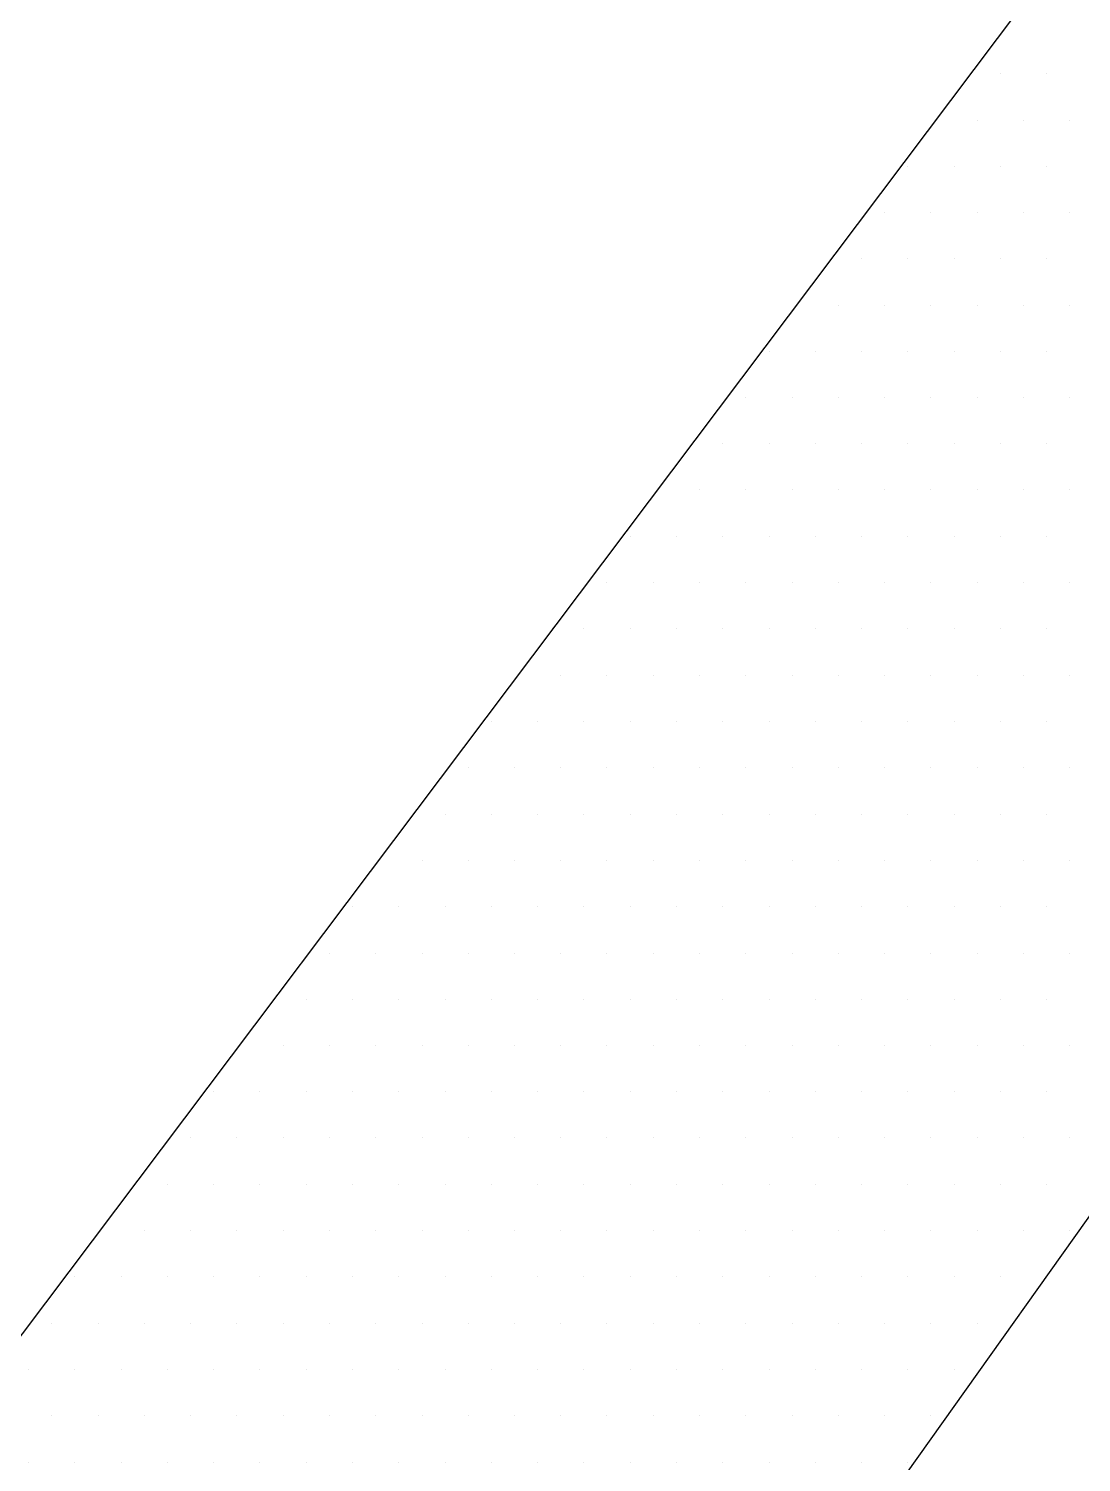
# Model space of a CAD drawing. Header units: metres. Extents: x 9606 to 9900, y 4805 to 4952.
# Drawn here: x 9833.6683 to 9833.9187, y 4846.306 to 4846.647 of the extents above; entities that cross this region are included whole.
import ezdxf

# ---------------------------------------------------------------- set-up
doc = ezdxf.new("R2010")
doc.units = ezdxf.units.M
doc.header["$LTSCALE"] = 2
doc.linetypes.add('CACHEX2', pattern=[0.75, 0.5, -0.25])
for name, color, linetype in [('CARTOUCHE', 7, 'Continuous'), ('LOGO', 4, 'Continuous'), ('rosace', 7, 'Continuous')]:
    doc.layers.add(name, color=color, linetype=linetype)

# ---------------------------------------------------------------- blocks, each defined once
blk = doc.blocks.new('A$C715108E3')
at = {"layer": 'LOGO', "color": 131}
for p, q in [((4.965, -7.7349), (4.965, -7.7349)), ((5.0242, -7.7349), (5.0242, -7.7349)), ((5.1164, -7.7349), (5.1164, -7.7349)), ((4.8958, -7.8275), (4.8958, -7.8275)), ((4.9788, -7.8275), (4.9788, -7.8275)), ((5.0705, -7.8275), (5.0705, -7.8275)), ((5.1621, -7.8275), (5.1621, -7.8275)), ((4.827, -7.919), (4.827, -7.919)), ((4.8413, -7.919), (4.8413, -7.919)), ((4.9329, -7.919), (4.9329, -7.919)), ((5.0242, -7.919), (5.0242, -7.919)), ((5.1164, -7.919), (5.1164, -7.919)), ((4.7579, -8.0102), (4.7579, -8.0102)), ((4.7952, -8.0102), (4.7952, -8.0102)), ((4.8868, -8.0102), (4.8868, -8.0102)), ((4.9788, -8.0102), (4.9788, -8.0102)), ((5.0705, -8.0102), (5.0705, -8.0102)), ((5.1621, -8.0102), (5.1621, -8.0102)), ((4.6887, -8.1026), (4.6887, -8.1026)), ((4.7492, -8.1026), (4.7492, -8.1026)), ((4.8413, -8.1026), (4.8413, -8.1026)), ((4.9329, -8.1026), (4.9329, -8.1026)), ((5.0242, -8.1026), (5.0242, -8.1026)), ((5.1164, -8.1026), (5.1164, -8.1026)), ((4.6197, -8.1941), (4.6197, -8.1941)), ((4.7035, -8.1941), (4.7035, -8.1941)), ((4.7952, -8.1941), (4.7952, -8.1941)), ((4.8868, -8.1941), (4.8868, -8.1941)), ((4.9788, -8.1941), (4.9788, -8.1941)), ((5.0705, -8.1941), (5.0705, -8.1941)), ((5.1621, -8.1941), (5.1621, -8.1941)), ((4.5506, -8.2855), (4.5506, -8.2855)), ((4.5659, -8.2855), (4.5659, -8.2855)), ((4.658, -8.2855), (4.658, -8.2855)), ((4.7492, -8.2855), (4.7492, -8.2855)), ((4.8413, -8.2855), (4.8413, -8.2855)), ((4.9329, -8.2855), (4.9329, -8.2855)), ((5.0242, -8.2855), (5.0242, -8.2855)), ((5.1164, -8.2855), (5.1164, -8.2855)), ((4.4814, -8.3777), (4.4814, -8.3777)), ((4.5202, -8.3777), (4.5202, -8.3777)), ((4.6115, -8.3777), (4.6115, -8.3777)), ((4.7035, -8.3777), (4.7035, -8.3777)), ((4.7952, -8.3777), (4.7952, -8.3777)), ((4.8868, -8.3777), (4.8868, -8.3777)), ((4.9788, -8.3777), (4.9788, -8.3777)), ((5.0705, -8.3777), (5.0705, -8.3777)), ((5.1621, -8.3777), (5.1621, -8.3777)), ((4.4125, -8.4692), (4.4125, -8.4692)), ((4.4739, -8.4692), (4.4739, -8.4692)), ((4.5659, -8.4692), (4.5659, -8.4692)), ((4.658, -8.4692), (4.658, -8.4692)), ((4.7492, -8.4692), (4.7492, -8.4692)), ((4.8413, -8.4692), (4.8413, -8.4692)), ((4.9329, -8.4692), (4.9329, -8.4692)), ((5.0242, -8.4692), (5.0242, -8.4692)), ((5.1164, -8.4692), (5.1164, -8.4692)), ((4.3433, -8.5607), (4.3433, -8.5607)), ((4.4282, -8.5607), (4.4282, -8.5607)), ((4.5202, -8.5607), (4.5202, -8.5607)), ((4.6115, -8.5607), (4.6115, -8.5607)), ((4.7035, -8.5607), (4.7035, -8.5607)), ((4.7952, -8.5607), (4.7952, -8.5607)), ((4.8868, -8.5607), (4.8868, -8.5607)), ((4.9788, -8.5607), (4.9788, -8.5607)), ((5.0705, -8.5607), (5.0705, -8.5607)), ((5.1621, -8.5607), (5.1621, -8.5607)), ((4.2745, -8.6529), (4.2745, -8.6529)), ((4.2906, -8.6529), (4.2906, -8.6529)), ((4.3827, -8.6529), (4.3827, -8.6529)), ((4.4739, -8.6529), (4.4739, -8.6529)), ((4.5659, -8.6529), (4.5659, -8.6529)), ((4.658, -8.6529), (4.658, -8.6529)), ((4.7492, -8.6529), (4.7492, -8.6529)), ((4.8413, -8.6529), (4.8413, -8.6529)), ((4.9329, -8.6529), (4.9329, -8.6529)), ((5.0242, -8.6529), (5.0242, -8.6529)), ((5.1164, -8.6529), (5.1164, -8.6529)), ((4.2054, -8.7443), (4.2054, -8.7443)), ((4.2445, -8.7443), (4.2445, -8.7443)), ((4.3364, -8.7443), (4.3364, -8.7443)), ((4.4282, -8.7443), (4.4282, -8.7443)), ((4.5202, -8.7443), (4.5202, -8.7443)), ((4.6115, -8.7443), (4.6115, -8.7443)), ((4.7035, -8.7443), (4.7035, -8.7443)), ((4.7952, -8.7443), (4.7952, -8.7443)), ((4.8868, -8.7443), (4.8868, -8.7443)), ((4.9788, -8.7443), (4.9788, -8.7443)), ((5.0705, -8.7443), (5.0705, -8.7443)), ((5.1621, -8.7443), (5.1621, -8.7443)), ((4.1362, -8.8356), (4.1362, -8.8356)), ((4.1988, -8.8356), (4.1988, -8.8356)), ((4.2906, -8.8356), (4.2906, -8.8356)), ((4.3827, -8.8356), (4.3827, -8.8356)), ((4.4739, -8.8356), (4.4739, -8.8356)), ((4.5659, -8.8356), (4.5659, -8.8356)), ((4.658, -8.8356), (4.658, -8.8356)), ((4.7492, -8.8356), (4.7492, -8.8356)), ((4.8413, -8.8356), (4.8413, -8.8356)), ((4.9329, -8.8356), (4.9329, -8.8356)), ((5.0242, -8.8356), (5.0242, -8.8356)), ((5.1164, -8.8356), (5.1164, -8.8356)), ((4.0672, -8.928), (4.0672, -8.928)), ((4.1531, -8.928), (4.1531, -8.928)), ((4.2445, -8.928), (4.2445, -8.928)), ((4.3364, -8.928), (4.3364, -8.928)), ((4.4282, -8.928), (4.4282, -8.928)), ((4.5202, -8.928), (4.5202, -8.928)), ((4.6115, -8.928), (4.6115, -8.928)), ((4.7035, -8.928), (4.7035, -8.928)), ((4.7952, -8.928), (4.7952, -8.928)), ((4.8868, -8.928), (4.8868, -8.928)), ((4.9788, -8.928), (4.9788, -8.928)), ((5.0705, -8.928), (5.0705, -8.928)), ((5.1621, -8.928), (5.1621, -8.928)), ((3.9983, -9.0196), (3.9983, -9.0196)), ((4.0155, -9.0196), (4.0155, -9.0196)), ((4.107, -9.0196), (4.107, -9.0196)), ((4.1988, -9.0196), (4.1988, -9.0196)), ((4.2906, -9.0196), (4.2906, -9.0196)), ((4.3827, -9.0196), (4.3827, -9.0196)), ((4.4739, -9.0196), (4.4739, -9.0196)), ((4.5659, -9.0196), (4.5659, -9.0196)), ((4.658, -9.0196), (4.658, -9.0196)), ((4.7492, -9.0196), (4.7492, -9.0196)), ((4.8413, -9.0196), (4.8413, -9.0196)), ((4.9329, -9.0196), (4.9329, -9.0196)), ((5.0242, -9.0196), (5.0242, -9.0196)), ((5.1164, -9.0196), (5.1164, -9.0196)), ((3.9289, -9.1109), (3.9289, -9.1109)), ((3.9694, -9.1109), (3.9694, -9.1109)), ((4.0612, -9.1109), (4.0612, -9.1109)), ((4.1531, -9.1109), (4.1531, -9.1109)), ((4.2445, -9.1109), (4.2445, -9.1109)), ((4.3364, -9.1109), (4.3364, -9.1109)), ((4.4282, -9.1109), (4.4282, -9.1109)), ((4.5202, -9.1109), (4.5202, -9.1109)), ((4.6115, -9.1109), (4.6115, -9.1109)), ((4.7035, -9.1109), (4.7035, -9.1109)), ((4.7952, -9.1109), (4.7952, -9.1109)), ((4.8868, -9.1109), (4.8868, -9.1109)), ((4.9788, -9.1109), (4.9788, -9.1109)), ((5.0705, -9.1109), (5.0705, -9.1109)), ((5.1621, -9.1109), (5.1621, -9.1109)), ((3.86, -9.2033), (3.86, -9.2033)), ((3.9237, -9.2033), (3.9237, -9.2033)), ((4.0155, -9.2033), (4.0155, -9.2033)), ((4.107, -9.2033), (4.107, -9.2033)), ((4.1988, -9.2033), (4.1988, -9.2033)), ((4.2906, -9.2033), (4.2906, -9.2033)), ((4.3827, -9.2033), (4.3827, -9.2033)), ((4.4739, -9.2033), (4.4739, -9.2033)), ((4.5659, -9.2033), (4.5659, -9.2033)), ((4.658, -9.2033), (4.658, -9.2033)), ((4.7492, -9.2033), (4.7492, -9.2033)), ((4.8413, -9.2033), (4.8413, -9.2033)), ((4.9329, -9.2033), (4.9329, -9.2033)), ((5.0242, -9.2033), (5.0242, -9.2033)), ((5.1164, -9.2033), (5.1164, -9.2033)), ((3.791, -9.2946), (3.791, -9.2946)), ((3.878, -9.2946), (3.878, -9.2946)), ((3.9694, -9.2946), (3.9694, -9.2946)), ((4.0612, -9.2946), (4.0612, -9.2946)), ((4.1531, -9.2946), (4.1531, -9.2946)), ((4.2445, -9.2946), (4.2445, -9.2946)), ((4.3364, -9.2946), (4.3364, -9.2946)), ((4.4282, -9.2946), (4.4282, -9.2946)), ((4.5202, -9.2946), (4.5202, -9.2946)), ((4.6115, -9.2946), (4.6115, -9.2946)), ((4.7035, -9.2946), (4.7035, -9.2946)), ((4.7952, -9.2946), (4.7952, -9.2946)), ((4.8868, -9.2946), (4.8868, -9.2946)), ((4.9788, -9.2946), (4.9788, -9.2946)), ((5.0705, -9.2946), (5.0705, -9.2946)), ((5.1621, -9.2946), (5.1621, -9.2946)), ((3.722, -9.387), (3.722, -9.387)), ((3.7404, -9.387), (3.7404, -9.387)), ((3.8317, -9.387), (3.8317, -9.387)), ((3.9237, -9.387), (3.9237, -9.387)), ((4.0155, -9.387), (4.0155, -9.387)), ((4.107, -9.387), (4.107, -9.387)), ((4.1988, -9.387), (4.1988, -9.387)), ((4.2906, -9.387), (4.2906, -9.387)), ((4.3827, -9.387), (4.3827, -9.387)), ((4.4739, -9.387), (4.4739, -9.387)), ((4.5659, -9.387), (4.5659, -9.387)), ((4.658, -9.387), (4.658, -9.387)), ((4.7492, -9.387), (4.7492, -9.387)), ((4.8413, -9.387), (4.8413, -9.387)), ((4.9329, -9.387), (4.9329, -9.387)), ((5.0242, -9.387), (5.0242, -9.387)), ((5.1164, -9.387), (5.1164, -9.387)), ((3.6527, -9.4786), (3.6527, -9.4786)), ((3.6943, -9.4786), (3.6943, -9.4786)), ((3.7861, -9.4786), (3.7861, -9.4786)), ((3.878, -9.4786), (3.878, -9.4786)), ((3.9694, -9.4786), (3.9694, -9.4786)), ((4.0612, -9.4786), (4.0612, -9.4786)), ((4.1531, -9.4786), (4.1531, -9.4786)), ((4.2445, -9.4786), (4.2445, -9.4786)), ((4.3364, -9.4786), (4.3364, -9.4786)), ((4.4282, -9.4786), (4.4282, -9.4786)), ((4.5202, -9.4786), (4.5202, -9.4786)), ((4.6115, -9.4786), (4.6115, -9.4786)), ((4.7035, -9.4786), (4.7035, -9.4786)), ((4.7952, -9.4786), (4.7952, -9.4786)), ((4.8868, -9.4786), (4.8868, -9.4786)), ((4.9788, -9.4786), (4.9788, -9.4786)), ((5.0705, -9.4786), (5.0705, -9.4786)), ((5.1621, -9.4786), (5.1621, -9.4786)), ((3.5837, -9.5699), (3.5837, -9.5699)), ((3.6486, -9.5699), (3.6486, -9.5699)), ((3.7404, -9.5699), (3.7404, -9.5699)), ((3.8317, -9.5699), (3.8317, -9.5699)), ((3.9237, -9.5699), (3.9237, -9.5699)), ((4.0155, -9.5699), (4.0155, -9.5699)), ((4.107, -9.5699), (4.107, -9.5699)), ((4.1988, -9.5699), (4.1988, -9.5699)), ((4.2906, -9.5699), (4.2906, -9.5699)), ((4.3827, -9.5699), (4.3827, -9.5699)), ((4.4739, -9.5699), (4.4739, -9.5699)), ((4.5659, -9.5699), (4.5659, -9.5699)), ((4.658, -9.5699), (4.658, -9.5699)), ((4.7492, -9.5699), (4.7492, -9.5699)), ((4.8413, -9.5699), (4.8413, -9.5699)), ((4.9329, -9.5699), (4.9329, -9.5699)), ((5.0242, -9.5699), (5.0242, -9.5699)), ((5.1164, -9.5699), (5.1164, -9.5699)), ((3.5147, -9.6623), (3.5147, -9.6623)), ((3.6028, -9.6623), (3.6028, -9.6623)), ((3.6943, -9.6623), (3.6943, -9.6623)), ((3.7861, -9.6623), (3.7861, -9.6623)), ((3.878, -9.6623), (3.878, -9.6623)), ((3.9694, -9.6623), (3.9694, -9.6623)), ((4.0612, -9.6623), (4.0612, -9.6623)), ((4.1531, -9.6623), (4.1531, -9.6623)), ((4.2445, -9.6623), (4.2445, -9.6623)), ((4.3364, -9.6623), (4.3364, -9.6623)), ((4.4282, -9.6623), (4.4282, -9.6623)), ((4.5202, -9.6623), (4.5202, -9.6623)), ((4.6115, -9.6623), (4.6115, -9.6623)), ((4.7035, -9.6623), (4.7035, -9.6623)), ((4.7952, -9.6623), (4.7952, -9.6623)), ((4.8868, -9.6623), (4.8868, -9.6623)), ((4.9788, -9.6623), (4.9788, -9.6623)), ((5.0705, -9.6623), (5.0705, -9.6623)), ((5.1621, -9.6623), (5.1621, -9.6623)), ((3.4458, -9.7535), (3.4458, -9.7535)), ((3.4653, -9.7535), (3.4653, -9.7535)), ((3.5564, -9.7535), (3.5564, -9.7535)), ((3.6486, -9.7535), (3.6486, -9.7535)), ((3.7404, -9.7535), (3.7404, -9.7535)), ((3.8317, -9.7535), (3.8317, -9.7535)), ((3.9237, -9.7535), (3.9237, -9.7535)), ((4.0155, -9.7535), (4.0155, -9.7535)), ((4.107, -9.7535), (4.107, -9.7535)), ((4.1988, -9.7535), (4.1988, -9.7535)), ((4.2906, -9.7535), (4.2906, -9.7535)), ((4.3827, -9.7535), (4.3827, -9.7535)), ((4.4739, -9.7535), (4.4739, -9.7535)), ((4.5659, -9.7535), (4.5659, -9.7535)), ((4.658, -9.7535), (4.658, -9.7535)), ((4.7492, -9.7535), (4.7492, -9.7535)), ((4.8413, -9.7535), (4.8413, -9.7535)), ((4.9329, -9.7535), (4.9329, -9.7535)), ((5.0242, -9.7535), (5.0242, -9.7535)), ((5.1164, -9.7535), (5.1164, -9.7535)), ((3.3764, -9.8452), (3.3764, -9.8452)), ((3.4192, -9.8452), (3.4192, -9.8452)), ((3.511, -9.8452), (3.511, -9.8452)), ((3.6028, -9.8452), (3.6028, -9.8452)), ((3.6943, -9.8452), (3.6943, -9.8452)), ((3.7861, -9.8452), (3.7861, -9.8452)), ((3.878, -9.8452), (3.878, -9.8452)), ((3.9694, -9.8452), (3.9694, -9.8452)), ((4.0612, -9.8452), (4.0612, -9.8452)), ((4.1531, -9.8452), (4.1531, -9.8452)), ((4.2445, -9.8452), (4.2445, -9.8452)), ((4.3364, -9.8452), (4.3364, -9.8452)), ((4.4282, -9.8452), (4.4282, -9.8452)), ((4.5202, -9.8452), (4.5202, -9.8452)), ((4.6115, -9.8452), (4.6115, -9.8452)), ((4.7035, -9.8452), (4.7035, -9.8452)), ((4.7952, -9.8452), (4.7952, -9.8452)), ((4.8868, -9.8452), (4.8868, -9.8452)), ((4.9788, -9.8452), (4.9788, -9.8452)), ((5.0705, -9.8452), (5.0705, -9.8452)), ((5.1621, -9.8452), (5.1621, -9.8452)), ((3.3075, -9.9374), (3.3075, -9.9374)), ((3.3734, -9.9374), (3.3734, -9.9374)), ((3.4653, -9.9374), (3.4653, -9.9374)), ((3.5564, -9.9374), (3.5564, -9.9374)), ((3.6486, -9.9374), (3.6486, -9.9374)), ((3.7404, -9.9374), (3.7404, -9.9374)), ((3.8317, -9.9374), (3.8317, -9.9374)), ((3.9237, -9.9374), (3.9237, -9.9374)), ((4.0155, -9.9374), (4.0155, -9.9374)), ((4.107, -9.9374), (4.107, -9.9374)), ((4.1988, -9.9374), (4.1988, -9.9374)), ((4.2906, -9.9374), (4.2906, -9.9374)), ((4.3827, -9.9374), (4.3827, -9.9374)), ((4.4739, -9.9374), (4.4739, -9.9374)), ((4.5659, -9.9374), (4.5659, -9.9374)), ((4.658, -9.9374), (4.658, -9.9374)), ((4.7492, -9.9374), (4.7492, -9.9374)), ((4.8413, -9.9374), (4.8413, -9.9374)), ((4.9329, -9.9374), (4.9329, -9.9374)), ((5.0242, -9.9374), (5.0242, -9.9374)), ((5.1164, -9.9374), (5.1164, -9.9374)), ((3.2385, -10.0289), (3.2385, -10.0289)), ((3.3277, -10.0289), (3.3277, -10.0289)), ((3.4192, -10.0289), (3.4192, -10.0289)), ((3.511, -10.0289), (3.511, -10.0289)), ((3.6028, -10.0289), (3.6028, -10.0289)), ((3.6943, -10.0289), (3.6943, -10.0289)), ((3.7861, -10.0289), (3.7861, -10.0289)), ((3.878, -10.0289), (3.878, -10.0289)), ((3.9694, -10.0289), (3.9694, -10.0289)), ((4.0612, -10.0289), (4.0612, -10.0289)), ((4.1531, -10.0289), (4.1531, -10.0289)), ((4.2445, -10.0289), (4.2445, -10.0289)), ((4.3364, -10.0289), (4.3364, -10.0289)), ((4.4282, -10.0289), (4.4282, -10.0289)), ((4.5202, -10.0289), (4.5202, -10.0289)), ((4.6115, -10.0289), (4.6115, -10.0289)), ((4.7035, -10.0289), (4.7035, -10.0289)), ((4.7952, -10.0289), (4.7952, -10.0289)), ((4.8868, -10.0289), (4.8868, -10.0289)), ((4.9788, -10.0289), (4.9788, -10.0289)), ((5.0705, -10.0289), (5.0705, -10.0289)), ((5.1621, -10.0289), (5.1621, -10.0289)), ((3.1693, -10.1203), (3.1693, -10.1203)), ((3.1894, -10.1203), (3.1894, -10.1203)), ((3.2814, -10.1203), (3.2814, -10.1203)), ((3.3734, -10.1203), (3.3734, -10.1203)), ((3.4653, -10.1203), (3.4653, -10.1203)), ((3.5564, -10.1203), (3.5564, -10.1203)), ((3.6486, -10.1203), (3.6486, -10.1203)), ((3.7404, -10.1203), (3.7404, -10.1203)), ((3.8317, -10.1203), (3.8317, -10.1203)), ((3.9237, -10.1203), (3.9237, -10.1203)), ((4.0155, -10.1203), (4.0155, -10.1203)), ((4.107, -10.1203), (4.107, -10.1203)), ((4.1988, -10.1203), (4.1988, -10.1203)), ((4.2906, -10.1203), (4.2906, -10.1203)), ((4.3827, -10.1203), (4.3827, -10.1203)), ((4.4739, -10.1203), (4.4739, -10.1203)), ((4.5659, -10.1203), (4.5659, -10.1203)), ((4.658, -10.1203), (4.658, -10.1203)), ((4.7492, -10.1203), (4.7492, -10.1203)), ((4.8413, -10.1203), (4.8413, -10.1203)), ((4.9329, -10.1203), (4.9329, -10.1203)), ((5.0242, -10.1203), (5.0242, -10.1203)), ((5.1164, -10.1203), (5.1164, -10.1203)), ((3.1002, -10.2125), (3.1002, -10.2125)), ((3.1439, -10.2125), (3.1439, -10.2125)), ((3.2359, -10.2125), (3.2359, -10.2125)), ((3.3277, -10.2125), (3.3277, -10.2125)), ((3.4192, -10.2125), (3.4192, -10.2125)), ((3.511, -10.2125), (3.511, -10.2125)), ((3.6028, -10.2125), (3.6028, -10.2125)), ((3.6943, -10.2125), (3.6943, -10.2125)), ((3.7861, -10.2125), (3.7861, -10.2125)), ((3.878, -10.2125), (3.878, -10.2125)), ((3.9694, -10.2125), (3.9694, -10.2125)), ((4.0612, -10.2125), (4.0612, -10.2125)), ((4.1531, -10.2125), (4.1531, -10.2125)), ((4.2445, -10.2125), (4.2445, -10.2125)), ((4.3364, -10.2125), (4.3364, -10.2125)), ((4.4282, -10.2125), (4.4282, -10.2125)), ((4.5202, -10.2125), (4.5202, -10.2125)), ((4.6115, -10.2125), (4.6115, -10.2125)), ((4.7035, -10.2125), (4.7035, -10.2125)), ((4.7952, -10.2125), (4.7952, -10.2125)), ((4.8868, -10.2125), (4.8868, -10.2125)), ((4.9788, -10.2125), (4.9788, -10.2125)), ((3.0983, -10.304), (3.0983, -10.304)), ((3.1894, -10.304), (3.1894, -10.304)), ((3.2814, -10.304), (3.2814, -10.304)), ((3.3734, -10.304), (3.3734, -10.304)), ((3.4653, -10.304), (3.4653, -10.304)), ((3.5564, -10.304), (3.5564, -10.304)), ((3.6486, -10.304), (3.6486, -10.304)), ((3.7404, -10.304), (3.7404, -10.304)), ((3.8317, -10.304), (3.8317, -10.304)), ((3.9237, -10.304), (3.9237, -10.304)), ((4.0155, -10.304), (4.0155, -10.304)), ((4.107, -10.304), (4.107, -10.304)), ((4.1988, -10.304), (4.1988, -10.304)), ((4.2906, -10.304), (4.2906, -10.304)), ((4.3827, -10.304), (4.3827, -10.304)), ((4.4739, -10.304), (4.4739, -10.304)), ((4.5659, -10.304), (4.5659, -10.304)), ((4.658, -10.304), (4.658, -10.304)), ((4.7492, -10.304), (4.7492, -10.304)), ((4.8413, -10.304), (4.8413, -10.304)), ((4.9329, -10.304), (4.9329, -10.304)), ((3.1439, -10.3952), (3.1439, -10.3952)), ((3.2359, -10.3952), (3.2359, -10.3952)), ((3.3277, -10.3952), (3.3277, -10.3952)), ((3.4192, -10.3952), (3.4192, -10.3952)), ((3.511, -10.3952), (3.511, -10.3952)), ((3.6028, -10.3952), (3.6028, -10.3952)), ((3.6943, -10.3952), (3.6943, -10.3952)), ((3.7861, -10.3952), (3.7861, -10.3952)), ((3.878, -10.3952), (3.878, -10.3952)), ((3.9694, -10.3952), (3.9694, -10.3952)), ((4.0612, -10.3952), (4.0612, -10.3952)), ((4.1531, -10.3952), (4.1531, -10.3952)), ((4.2445, -10.3952), (4.2445, -10.3952)), ((4.3364, -10.3952), (4.3364, -10.3952)), ((4.4282, -10.3952), (4.4282, -10.3952)), ((4.5202, -10.3952), (4.5202, -10.3952)), ((4.6115, -10.3952), (4.6115, -10.3952)), ((4.7035, -10.3952), (4.7035, -10.3952)), ((4.7952, -10.3952), (4.7952, -10.3952)), ((4.8868, -10.3952), (4.8868, -10.3952)), ((3.0983, -10.4876), (3.0983, -10.4876)), ((3.1894, -10.4876), (3.1894, -10.4876)), ((3.2814, -10.4876), (3.2814, -10.4876)), ((3.3734, -10.4876), (3.3734, -10.4876)), ((3.4653, -10.4876), (3.4653, -10.4876)), ((3.5564, -10.4876), (3.5564, -10.4876)), ((3.6486, -10.4876), (3.6486, -10.4876)), ((3.7404, -10.4876), (3.7404, -10.4876)), ((3.8317, -10.4876), (3.8317, -10.4876)), ((3.9237, -10.4876), (3.9237, -10.4876)), ((4.0155, -10.4876), (4.0155, -10.4876)), ((4.107, -10.4876), (4.107, -10.4876)), ((4.1988, -10.4876), (4.1988, -10.4876)), ((4.2906, -10.4876), (4.2906, -10.4876)), ((4.3827, -10.4876), (4.3827, -10.4876)), ((4.4739, -10.4876), (4.4739, -10.4876)), ((4.5659, -10.4876), (4.5659, -10.4876)), ((4.658, -10.4876), (4.658, -10.4876)), ((4.7492, -10.4876), (4.7492, -10.4876)), ((4.8413, -10.4876), (4.8413, -10.4876))]:
    blk.add_line(p, q, dxfattribs=at)
blk.add_lwpolyline([(-1.6922, -18.648), (0.2166, -18.8242), (-0.4061, -17.3082), (1.2857, -17.5115), (0.9202, -16.4826), (-0.461, -13.5406), (1.4536, -13.7453), (4.032, -19.4344), (5.206, -17.903), (3.3935, -13.9486), (6.3293, -14.2803), (6.4311, -12.6478), (3.5725, -12.29), (6.1505, -8.6671), (5.6155, -6.8715), (1.6586, -12.1279), (-1.9407, -12.0256)], dxfattribs=at)
blk = doc.blocks.new('A$C581E6685')
at = {"layer": 'rosace', "color": 32, "linetype": 'CACHEX2', "ltscale": 1.5}
blk.add_ellipse((-38.0538, 23.8138), major_axis=(-19.0311, -3.534), ratio=0.590567, dxfattribs=at)
at = {"layer": 'rosace', "color": 32}
blk.add_ellipse((-37.6144, 23.8499), major_axis=(-13.5768, -4.2839), ratio=0.791971, dxfattribs=at)
at = {"layer": 'CARTOUCHE'}
blk.add_blockref('A$C715108E3', (-31.6739, 36.3189), dxfattribs=at)

msp = doc.modelspace()

# ---------------------------------------------------------------- linework, layer by layer
at = {"layer": 'CARTOUCHE'}
msp.add_rational_spline([(9829.64323, 4848.05468), (9829.64323, 4845.87645), (9829.64323, 4843.69822), (9829.64323, 4842.93022), (9830.41123, 4842.93022), (9839.51909, 4842.93022), (9848.62694, 4842.93022), (9849.39494, 4842.93022), (9849.39494, 4843.69822), (9849.39494, 4845.87645), (9849.39494, 4848.05468), (9849.39494, 4848.82268), (9848.62694, 4848.82268), (9839.51909, 4848.82268), (9830.41123, 4848.82268), (9829.64323, 4848.82268), (9829.64323, 4848.05468)], [1, 1, 1, 0.707106781187, 1, 1, 1, 0.707106781187, 1, 1, 1, 0.707106781187, 1, 1, 1, 0.707106781187, 1], degree=2, knots=[0, 0, 0, 1, 1, 2.570796, 2.570796, 3.570796, 3.570796, 5.141593, 5.141593, 6.141593, 6.141593, 7.712389, 7.712389, 8.712389, 8.712389, 10.283185, 10.283185, 10.283185], dxfattribs=at)

# ---------------------------------------------------------------- block references
at = {"layer": 'CARTOUCHE', "xscale": 0.12, "yscale": 0.12, "zscale": 0.12}
msp.add_blockref('A$C581E6685', (9837.09738, 4843.20633), dxfattribs=at)

doc.saveas('drawing.dxf')
